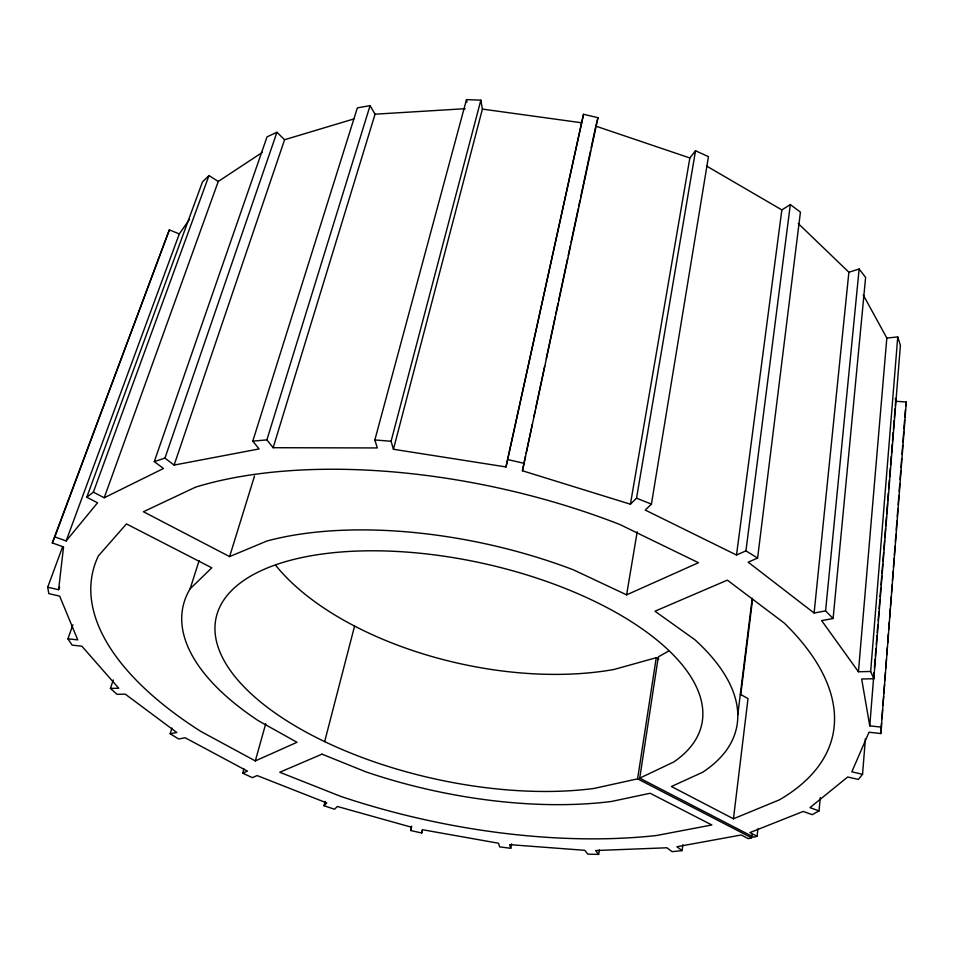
<?xml version="1.0" encoding="UTF-8"?>
<svg xmlns="http://www.w3.org/2000/svg" width="954" height="954" viewBox="0 0 954 954"><rect width="100%" height="100%" fill="white"/><g stroke="black" fill="none" stroke-linecap="round" stroke-linejoin="round"><path stroke-width="1.43" d="M865.421 738.658L862.547 774.29L851.827 771.834L869.011 732.243L880.804 733.543L881.591 723.132M881.937 718.684L882.605 709.764M882.951 705.304L883.631 696.396M883.857 693.427L884.525 684.507M884.871 680.047L885.431 672.618M885.765 668.17L886.445 659.25M886.779 654.79L887.351 647.361M887.685 642.913L888.365 633.993M888.699 629.533L889.271 622.103M889.605 617.655L890.285 608.735M890.511 605.766L891.179 596.846M891.525 592.398L892.085 584.969M892.431 580.509L893.099 571.589M893.445 567.141L894.113 558.221M894.339 555.252L895.019 546.332M895.353 541.884L895.925 534.455M896.259 529.995L896.939 521.075M897.273 516.627L897.845 509.197M898.179 504.738L898.859 495.818M899.193 491.358L899.753 483.94M900.099 479.48L900.779 470.56M901.005 467.591L901.673 458.683M902.019 454.223L902.687 445.303M902.913 442.334L903.712 431.935M903.939 428.966L904.607 420.046M904.833 417.077L905.406 409.648M880.804 733.543L906.3 402.016L895.675 401.252L895.353 398.367M881.651 727.163L869.774 725.875L874.031 672.51M874.389 668.062L875.092 659.166M875.331 656.209L875.927 648.792M876.273 644.344L876.988 635.459M877.227 632.49L877.811 625.085M878.169 620.637L878.884 611.741M879.111 608.771L879.826 599.875M880.065 596.918L880.769 588.022M881.007 585.052L881.723 576.168M881.949 573.199L882.665 564.303M882.903 561.346L883.607 552.449M883.845 549.48L884.561 540.584M884.787 537.627L885.503 528.731M885.741 525.761L886.445 516.877M886.683 513.908L887.506 503.533M887.745 500.564L888.341 493.158M888.699 488.71L889.402 479.814M889.641 476.857L890.344 467.961M890.583 464.992L891.298 456.095M891.537 453.138L892.24 444.242M892.479 441.273L893.182 432.389M893.421 429.419L894.136 420.523M894.375 417.566L895.079 408.67M895.317 405.7L895.675 401.252M869.774 725.875L861.665 678.998L873.828 678.747L900.397 345.3L897.75 336.953L886.826 338.038L863.239 294.941M873.828 678.747L870.668 671.473L897.75 336.953M870.668 671.473L858.433 671.747L886.826 338.038M757.905 828.907L757.071 836.3L749.916 832.592L803.208 811.437L812.224 814.668L819.033 810.9L820.297 797.544M858.433 671.747L821.644 620.601L833.104 618.502L865.612 277.423L859.137 269.028L848.881 272.236L798.248 223.522M833.104 618.502L825.58 610.882L859.137 269.028M825.58 610.882L814.108 613.028L848.881 272.236M682.861 844.731L682.062 850.622L676.935 846.735L741.222 834.988L748.353 838.673L751.609 837.791L751.955 834.833M62.666 546.654L47.7 587.199L58.599 589.703L63.548 546.952L52.291 542.921L169.359 229.866L179.304 233.921L189.548 219.313M905.847 405.832L906.3 402.016M733.447 818.782L779.442 799.834A378.917 169.895 12.4 0 0 784.26 623.069L727.353 580.139L654.957 611.216L694.834 639.693A283.326 126.119 12.4 0 1 702.549 772.299L671.425 786.513L733.447 818.782L748.008 698.602L740.28 694.226M737.788 714.737L752.229 598.23M814.108 613.028L748.151 562.168L757.595 558.066L800.43 212.146L790.341 204.573L781.851 209.916L736.512 555.025L645.238 510.056L651.427 504.106L708.464 156.635L695.538 150.768L689.861 157.97L630.415 504.213L522.422 470.763L525.523 456.215M740.686 695.299L752.575 599.315M736.512 555.025L745.933 550.863L790.341 204.573M668.515 651.141L658.32 656.877L639.717 778.154L673.762 761.984A248.6 110.425 12.4 0 0 491.298 565.257A248.6 110.425 12.4 0 0 221.221 654.921A248.6 110.425 12.4 0 0 594.115 788.433L637.606 778.846L656.257 657.7L658.844 659.154M411.639 826.152L410.661 830.505L421.656 833.009L422.562 829.741L498.537 843.241L499.657 846.878L510.724 848.297L509.651 844.648L584.778 850.312L587.891 854.164L598.647 854.402L599.362 849.99M626.611 594.855L698.459 562.717L619.945 524.545A378.917 169.895 12.4 0 0 195.642 487.112L143.422 511.738L229.604 556.599L266.929 541.013A283.326 126.119 12.4 0 1 573.414 569.836L626.611 594.855L637.189 531.795M630.415 504.213L636.521 498.203L695.538 150.768M510.724 848.297L511.559 843.92M526.131 453.317L532.332 424.232M533.87 416.958L535.111 411.138M535.731 408.229L544.71 366.062M546.248 358.799L555.228 316.621M555.848 313.711L558.007 303.539M558.627 300.629L567.606 258.462M568.226 255.553L570.397 245.369M571.005 242.459L578.124 209.021M578.744 206.112L579.984 200.292M580.604 197.383L590.502 150.851M591.122 147.942L595.463 127.586M522.422 470.763L597.979 117.7L583.526 114.289L505.99 466.947L393.43 449.262L391.08 441.273L480.852 100.17L466.482 99.598L374.85 439.961L377.307 447.939L273.142 447.712L266.882 439.889L370.069 105.644L357.356 107.874L252.786 441.142L259.106 448.94L174.117 465.087L164.947 458.123L154.298 461.593L163.468 468.497L104.201 497.773L93.373 492.145L86.778 497.237L97.57 502.806L66.148 540.942L54.819 536.875L52.291 542.921M505.99 466.947L583.526 114.289M421.656 833.009L422.288 830.111M410.661 830.505L411.52 827.225L337.358 806.488L334.508 809.231L323.966 805.713L325.064 801.384M324.658 741.616L354.578 626.086M393.43 449.262L482.402 109.09L480.852 100.17M597.979 117.7L595.773 126.131L689.861 157.97M255.314 760.922L297.004 742.284L258.427 720.759A283.326 126.119 12.4 0 1 190.132 588.809L211.788 567.809L126.465 523.925L98.345 555.955A378.917 169.895 12.4 0 0 200.865 731.444L255.314 760.922L265.737 723.704M323.966 805.713L326.781 802.946L257.115 775.566L252.369 777.629L242.674 773.193L243.89 768.9M273.142 447.712L375.053 114.194L370.069 105.644M242.674 773.193L247.408 771.106L185.171 737.764L178.589 738.98L170.194 733.733L171.958 728.057M229.604 556.599L254.515 476.034M190.132 588.809L199.1 560.713M170.194 733.733L176.776 732.505L125.296 694.154L117.02 694.321L110.437 688.418L113.276 679.952M174.117 465.087L284.59 139.725L353.898 118.928M164.947 458.123L276.946 132.284L284.59 139.725M154.298 461.593L267.037 136.863L276.946 132.284M110.437 688.418L118.749 688.239L81.853 646.204L72.099 645.131L67.925 638.81L72.898 624.822M104.201 497.773L218.275 181.451L262.41 152.342M93.373 492.145L208.986 175.596L218.275 181.451M58.599 589.703L59.625 586.901M86.778 497.237L202.498 181.856L208.986 175.596M66.148 540.942L179.304 233.921M54.819 536.875L169.359 229.866M862.547 774.29L858.35 779.43L847.701 776.985L809.97 807.644L819.033 810.9M656.257 657.7L614.054 669.458A238.059 120.49 12.4 0 1 275.968 565.662M757.071 836.3L753.791 837.195L639.717 778.154M682.062 850.622L672.069 851.66L666.929 847.784L595.558 850.539L598.647 854.402M252.786 441.142L266.882 439.889M375.053 114.194L465.158 108.696M374.85 439.961L391.08 441.273M67.925 638.81L77.739 639.872L59.649 596.107L48.821 593.615L47.7 587.199M482.402 109.09L581.403 122.744M507.922 459.589L524.462 463.429M636.521 498.203L651.427 504.106M637.606 778.846L751.609 837.791M706.556 166.02L781.851 209.916M745.933 550.863L757.595 558.066M466.482 99.598L466.947 102.15M322.011 754.149L279.796 772.263L340.661 796.363A378.917 169.895 12.4 0 0 656.388 835.525L711.827 824.983L650.151 793.263L611.371 801.479A283.326 126.119 12.4 0 1 365.859 771.846L322.011 754.149"/></g></svg>
